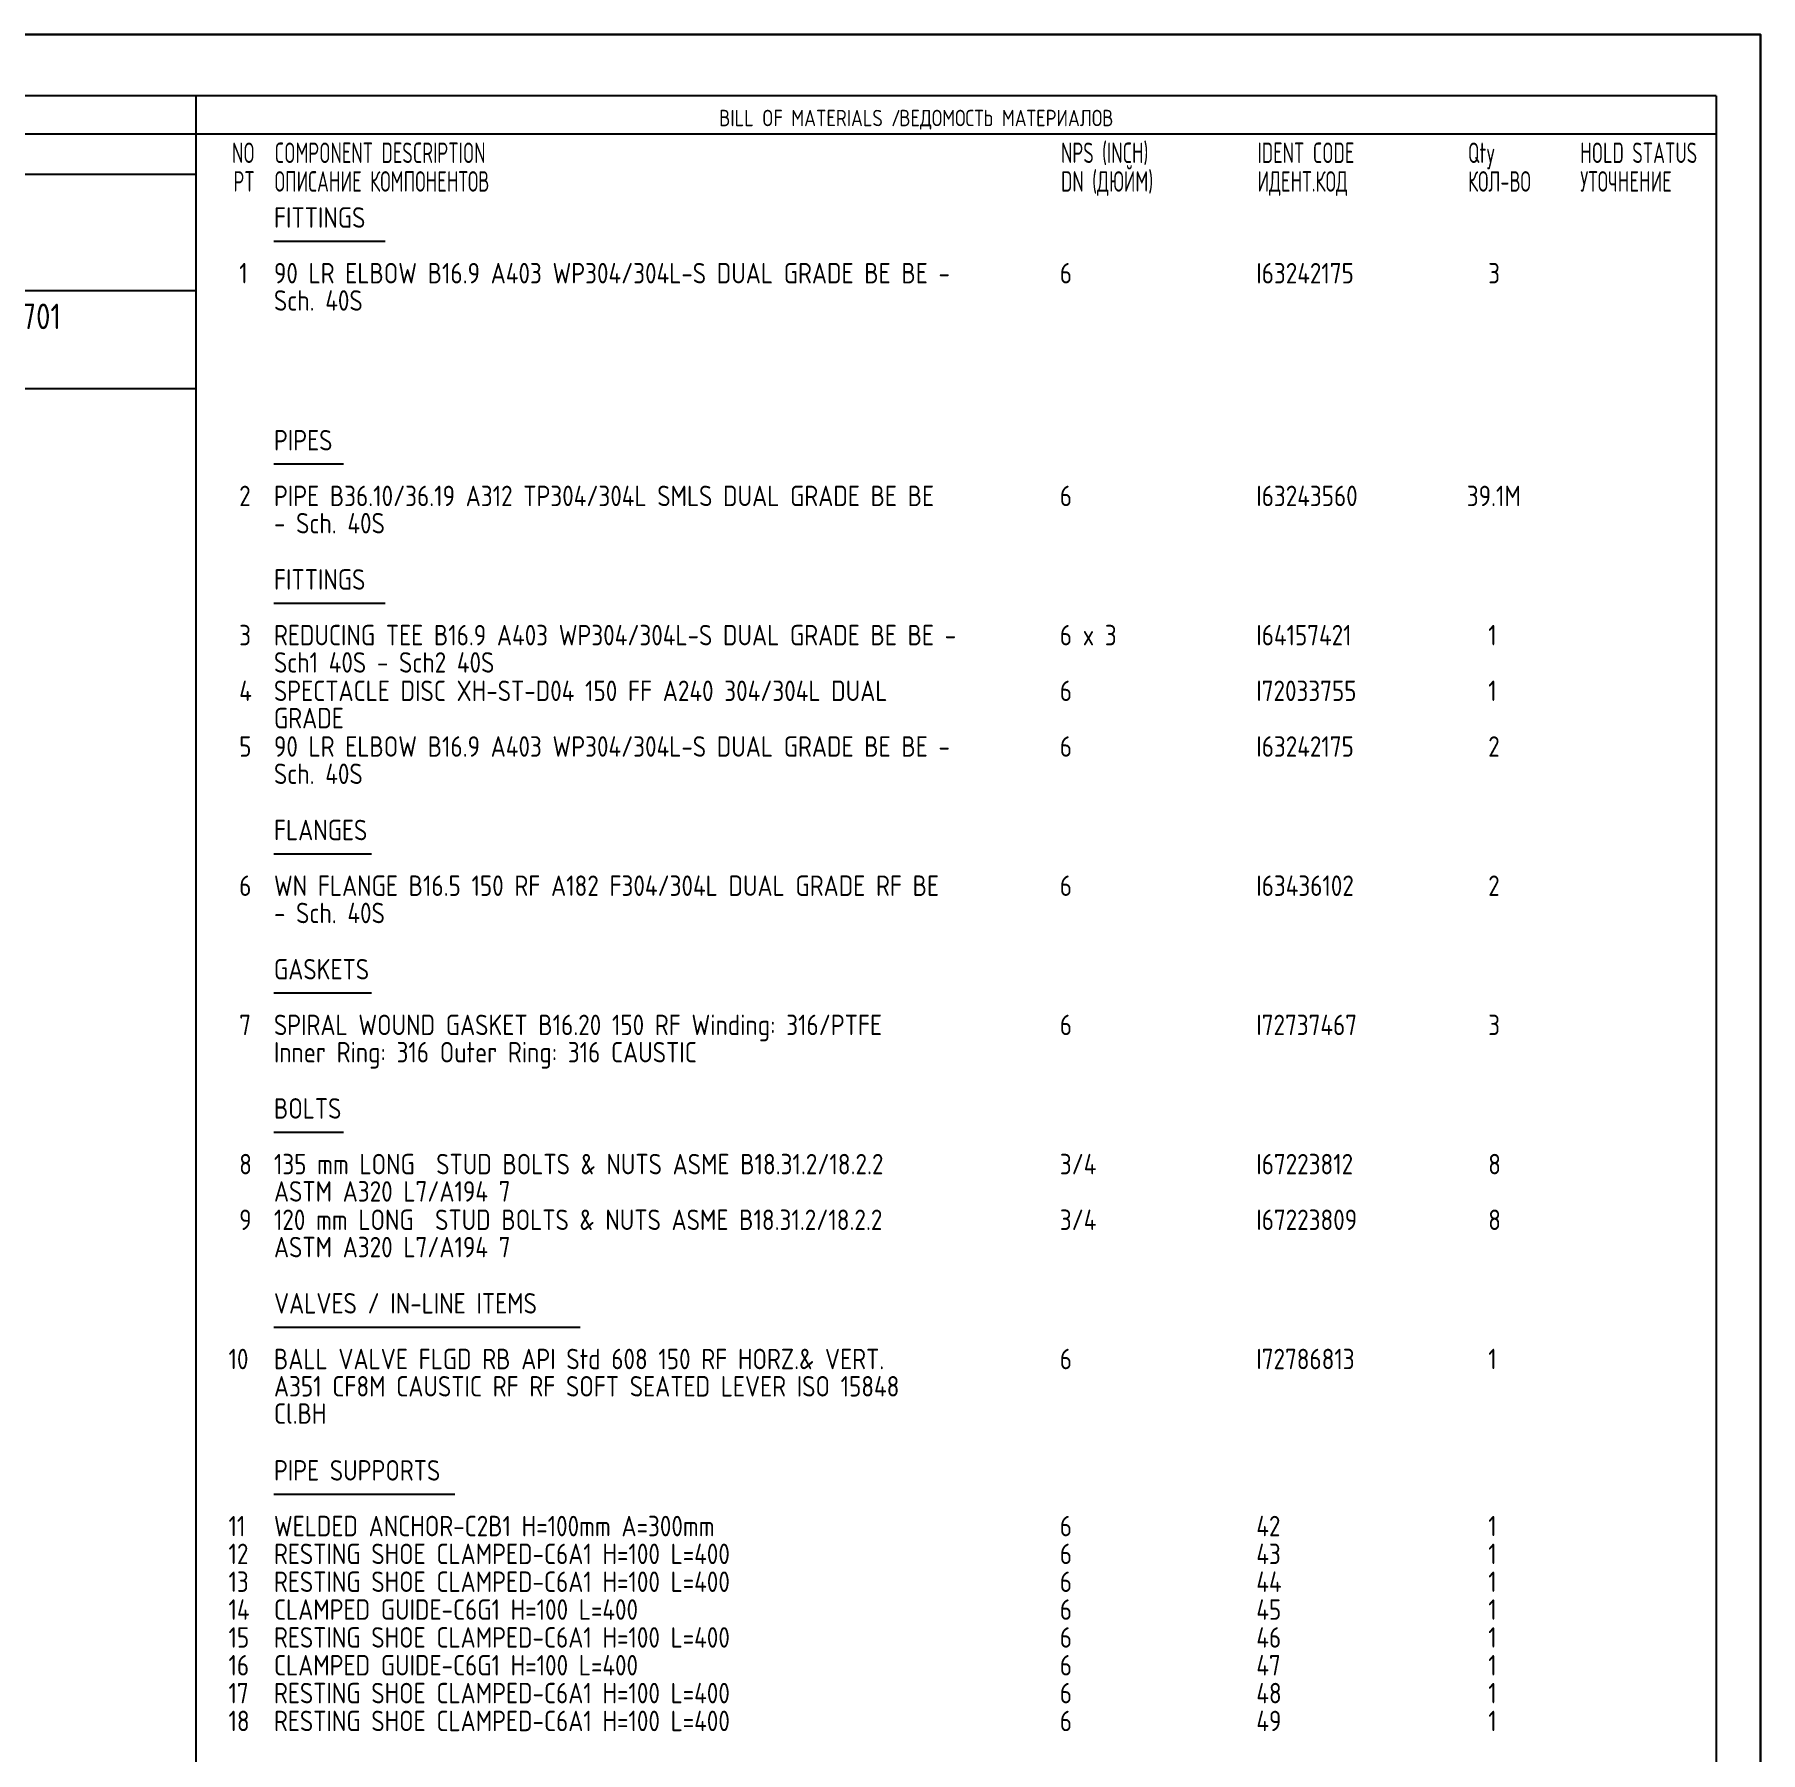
# Model space of a CAD drawing. Extents: x 0 to 594, y 0 to 420.
# Drawn here: x 383.2 to 594, y 210.1 to 420 of the extents above; entities that cross this region are included whole.
import ezdxf
from ezdxf.enums import TextEntityAlignment as Align

# ---------------------------------------------------------------- set-up
doc = ezdxf.new("R2010")
doc.units = 0
doc.header["$MEASUREMENT"] = 0
doc.linetypes.add('BORDER_2012_SLN$0$8001.Solid', pattern=[0])
for name, color, linetype in [('BORDER_2012_SLN$0$2', 7, 'Continuous'), ('BORDER_2012_SLN$0$GT_1', 7, 'Continuous'), ('GT_1', 7, 'Continuous')]:
    doc.layers.add(name, color=color, linetype=linetype)
for name, color, linetype, lineweight in [('BORDER_2012_SLN$0$BG_Level_1', 7, 'BORDER_2012_SLN$0$8001.Solid', 25), ('BORDER_2012_SLN$0$Level_1', 7, 'BORDER_2012_SLN$0$8001.Solid', 25), ('BORDER_2012_SLN$0$Level_18', 7, 'BORDER_2012_SLN$0$8001.Solid', 25)]:
    doc.layers.add(name, color=color, linetype=linetype, lineweight=lineweight)
doc.styles.add('BORDER_2012_SLN$0$GOST type A', font='GOST type A')
doc.styles.add('BORDER_2012_SLN$0$HTX1', font='')
doc.styles.add('HTX1', font='')
doc.styles.get('BORDER_2012_SLN$0$HTX1').set_extended_font_data('GOST type A')
doc.styles.get('HTX1').set_extended_font_data('GOST type A')

# ---------------------------------------------------------------- blocks, each defined once
blk = doc.blocks.new('BORDER_2012_SLN')
at = {"layer": 'BORDER_2012_SLN$0$2'}
blk.add_line((162.42, 407.85), (588.6, 407.85), dxfattribs=at)
at = {"layer": 'BORDER_2012_SLN$0$Level_1', "color": 7, "lineweight": -3}
for p, q in [((588.6, 412.5), (25.4, 412.5)), ((402.9, 7.5), (402.9, 412.5)), ((588.6, 412.5), (588.6, 7.5)), ((402.75, 402.9), (188.39, 402.9)), ((402.9, 388.7), (162.37, 388.68)), ((402.9, 376.7), (25.4, 376.7))]:
    blk.add_line(p, q, dxfattribs=at)
at = {"layer": 'BORDER_2012_SLN$0$Level_18', "color": 7, "lineweight": -3, "flags": 128}
blk.add_lwpolyline([(0, 0), (0, 420), (594, 420), (594, 0)], close=True, dxfattribs=at)
at = {"layer": 'BORDER_2012_SLN$0$BG_Level_1', "color": 7, "style": 'BORDER_2012_SLN$0$GOST type A'}
for s, p in [('BILL OF MATERIALS / ', (466.8, 408.8)), ('ВЕДОМОСТЬ МАТЕРИАЛОВ', (488.8, 408.8))]:
    blk.add_text(s, height=2, dxfattribs=at).set_placement(p)
at = {"layer": 'BORDER_2012_SLN$0$GT_1', "style": 'BORDER_2012_SLN$0$HTX1', "width": 0.8}
for s, p in [('NPS (INCH)', (508.56, 404.3)), ('COMPONENT DESCRIPTION', (412.5, 404.3)), ('IDENT CODE', (532.56, 404.3)), ('Qty', (558.27, 404.3)), ('HOLD STATUS', (571.99, 404.3)), ('ОПИСАНИЕ КОМПОНЕНТОВ', (412.5, 400.8)), ('DN (ДЮЙМ)', (508.56, 400.8)), ('ИДЕНТ.КОД', (532.56, 400.8)), ('КОЛ-ВО', (558.27, 400.8)), ('УТОЧНЕНИЕ', (571.99, 400.8))]:
    blk.add_text(s, height=2.5, dxfattribs=at).set_placement(p)
for s, p in [('NO', (410.06, 404.3)), ('PT', (410.06, 400.8))]:
    blk.add_text(s, height=2.5, dxfattribs=at).set_placement(p, align=Align.RIGHT)

msp = doc.modelspace()

# ---------------------------------------------------------------- linework, layer by layer
at = {"layer": 'GT_1', "flags": 128}
for points in [[(0, 0), (594, 0), (594, 420), (0, 420), (0, 0)], [(426.014, 394.704), (412.414, 394.704)], [(420.914, 367.493), (412.414, 367.493)], [(426.014, 350.486), (412.414, 350.486)], [(424.314, 319.874), (412.414, 319.874)], [(424.314, 302.867), (412.414, 302.867)], [(420.914, 285.861), (412.414, 285.861)], [(449.814, 262.051), (412.414, 262.051)], [(434.514, 241.643), (412.414, 241.643)]]:
    msp.add_lwpolyline(points, dxfattribs=at)

# ---------------------------------------------------------------- block references
at = {"linetype": 'Continuous'}
msp.add_blockref('BORDER_2012_SLN', (0, 0), dxfattribs=at)

# ---------------------------------------------------------------- texts
at = {"layer": 'GT_1', "style": 'HTX1', "width": 1.02}
for s, height, p in [('FITTINGS', 2.5, (412.414, 396.395)), ('  1', 2.5, (405.557, 389.592)), ('90 LR ELBOW B16.9 A403 WP304/304L-S DUAL GRADE BE BE -', 2.5, (412.414, 389.592)), ('6', 2.5, (508.414, 389.592)), ('I63242175', 2.5, (532.414, 389.592)), ('  3', 2.5, (558.129, 389.592)), ('Sch. 40S', 2.5, (412.414, 386.259)), ('SLN-2725-8777-25-F-2701', 3.125, (345, 384)), ('PIPES', 2.5, (412.414, 369.184)), ('  2', 2.5, (405.557, 362.381)), ('PIPE B36.10/36.19 A312 TP304/304L SMLS DUAL GRADE BE BE', 2.5, (412.414, 362.381)), ('6', 2.5, (508.414, 362.381)), ('I63243560', 2.5, (532.414, 362.381)), ('39.1M', 2.5, (558.129, 362.381)), ('- Sch. 40S', 2.5, (412.414, 359.048)), ('FITTINGS', 2.5, (412.414, 352.177)), ('  3', 2.5, (405.557, 345.374)), ('REDUCING TEE B16.9 A403 WP304/304L-S DUAL GRADE BE BE -', 2.5, (412.414, 345.374)), ('6 x 3', 2.5, (508.414, 345.374)), ('I64157421', 2.5, (532.414, 345.374)), ('  1', 2.5, (558.129, 345.374)), ('Sch1 40S - Sch2 40S', 2.5, (412.414, 342.041)), ('  4', 2.5, (405.557, 338.571)), ('SPECTACLE DISC XH-ST-D04 150 FF A240 304/304L DUAL', 2.5, (412.414, 338.571)), ('6', 2.5, (508.414, 338.571)), ('I72033755', 2.5, (532.414, 338.571)), ('  1', 2.5, (558.129, 338.571)), ('GRADE', 2.5, (412.414, 335.238)), ('  5', 2.5, (405.557, 331.769)), ('90 LR ELBOW B16.9 A403 WP304/304L-S DUAL GRADE BE BE -', 2.5, (412.414, 331.769)), ('6', 2.5, (508.414, 331.769)), ('I63242175', 2.5, (532.414, 331.769)), ('  2', 2.5, (558.129, 331.769)), ('Sch. 40S', 2.5, (412.414, 328.435)), ('FLANGES', 2.5, (412.414, 321.565)), ('  6', 2.5, (405.557, 314.762)), ('WN FLANGE B16.5 150 RF A182 F304/304L DUAL GRADE RF BE', 2.5, (412.414, 314.762)), ('6', 2.5, (508.414, 314.762)), ('I63436102', 2.5, (532.414, 314.762)), ('  2', 2.5, (558.129, 314.762)), ('- Sch. 40S', 2.5, (412.414, 311.429)), ('GASKETS', 2.5, (412.414, 304.558)), ('  7', 2.5, (405.557, 297.755)), ('SPIRAL WOUND GASKET B16.20 150 RF Winding: 316/PTFE', 2.5, (412.414, 297.755)), ('6', 2.5, (508.414, 297.755)), ('I72737467', 2.5, (532.414, 297.755)), ('  3', 2.5, (558.129, 297.755)), ('Inner Ring: 316 Outer Ring: 316 CAUSTIC', 2.5, (412.414, 294.422)), ('BOLTS', 2.5, (412.414, 287.551)), ('  8', 2.5, (405.557, 280.748)), ('135 mm LONG  STUD BOLTS & NUTS ASME B18.31.2/18.2.2', 2.5, (412.414, 280.748)), ('3/4', 2.5, (508.414, 280.748)), ('I67223812', 2.5, (532.414, 280.748)), ('  8', 2.5, (558.129, 280.748)), ('ASTM A320 L7/A194 7', 2.5, (412.414, 277.415)), ('  9', 2.5, (405.557, 273.946)), ('120 mm LONG  STUD BOLTS & NUTS ASME B18.31.2/18.2.2', 2.5, (412.414, 273.946)), ('3/4', 2.5, (508.414, 273.946)), ('I67223809', 2.5, (532.414, 273.946)), ('  8', 2.5, (558.129, 273.946)), ('ASTM A320 L7/A194 7', 2.5, (412.414, 270.612)), ('VALVES / IN-LINE ITEMS', 2.5, (412.414, 263.741)), (' 10', 2.5, (405.557, 256.939)), ('BALL VALVE FLGD RB API Std 608 150 RF HORZ.& VERT.', 2.5, (412.414, 256.939)), ('6', 2.5, (508.414, 256.939)), ('I72786813', 2.5, (532.414, 256.939)), ('  1', 2.5, (558.129, 256.939)), ('A351 CF8M CAUSTIC RF RF SOFT SEATED LEVER ISO 15848', 2.5, (412.414, 253.605)), ('Cl.BH', 2.5, (412.414, 250.272)), ('PIPE SUPPORTS', 2.5, (412.414, 243.333)), (' 11', 2.5, (405.557, 236.531)), ('WELDED ANCHOR-C2B1 H=100mm A=300mm', 2.5, (412.414, 236.531)), ('6', 2.5, (508.414, 236.531)), ('42', 2.5, (532.414, 236.531)), ('  1', 2.5, (558.129, 236.531)), (' 12', 2.5, (405.557, 233.129)), ('RESTING SHOE CLAMPED-C6A1 H=100 L=400', 2.5, (412.414, 233.129)), ('6', 2.5, (508.414, 233.129)), ('43', 2.5, (532.414, 233.129)), ('  1', 2.5, (558.129, 233.129)), (' 13', 2.5, (405.557, 229.728)), ('RESTING SHOE CLAMPED-C6A1 H=100 L=400', 2.5, (412.414, 229.728)), ('6', 2.5, (508.414, 229.728)), ('44', 2.5, (532.414, 229.728)), ('  1', 2.5, (558.129, 229.728)), (' 14', 2.5, (405.557, 226.327)), ('CLAMPED GUIDE-C6G1 H=100 L=400', 2.5, (412.414, 226.327)), ('6', 2.5, (508.414, 226.327)), ('45', 2.5, (532.414, 226.327)), ('  1', 2.5, (558.129, 226.327)), (' 15', 2.5, (405.557, 222.925)), ('RESTING SHOE CLAMPED-C6A1 H=100 L=400', 2.5, (412.414, 222.925)), ('6', 2.5, (508.414, 222.925)), ('46', 2.5, (532.414, 222.925)), ('  1', 2.5, (558.129, 222.925)), (' 16', 2.5, (405.557, 219.524)), ('CLAMPED GUIDE-C6G1 H=100 L=400', 2.5, (412.414, 219.524)), ('6', 2.5, (508.414, 219.524)), ('47', 2.5, (532.414, 219.524)), ('  1', 2.5, (558.129, 219.524)), (' 17', 2.5, (405.557, 216.122)), ('RESTING SHOE CLAMPED-C6A1 H=100 L=400', 2.5, (412.414, 216.122)), ('6', 2.5, (508.414, 216.122)), ('48', 2.5, (532.414, 216.122)), ('  1', 2.5, (558.129, 216.122)), (' 18', 2.5, (405.557, 212.721)), ('RESTING SHOE CLAMPED-C6A1 H=100 L=400', 2.5, (412.414, 212.721)), ('6', 2.5, (508.414, 212.721)), ('49', 2.5, (532.414, 212.721)), ('  1', 2.5, (558.129, 212.721))]:
    msp.add_text(s, height=height, dxfattribs=at).set_placement(p)

doc.saveas('drawing.dxf')
